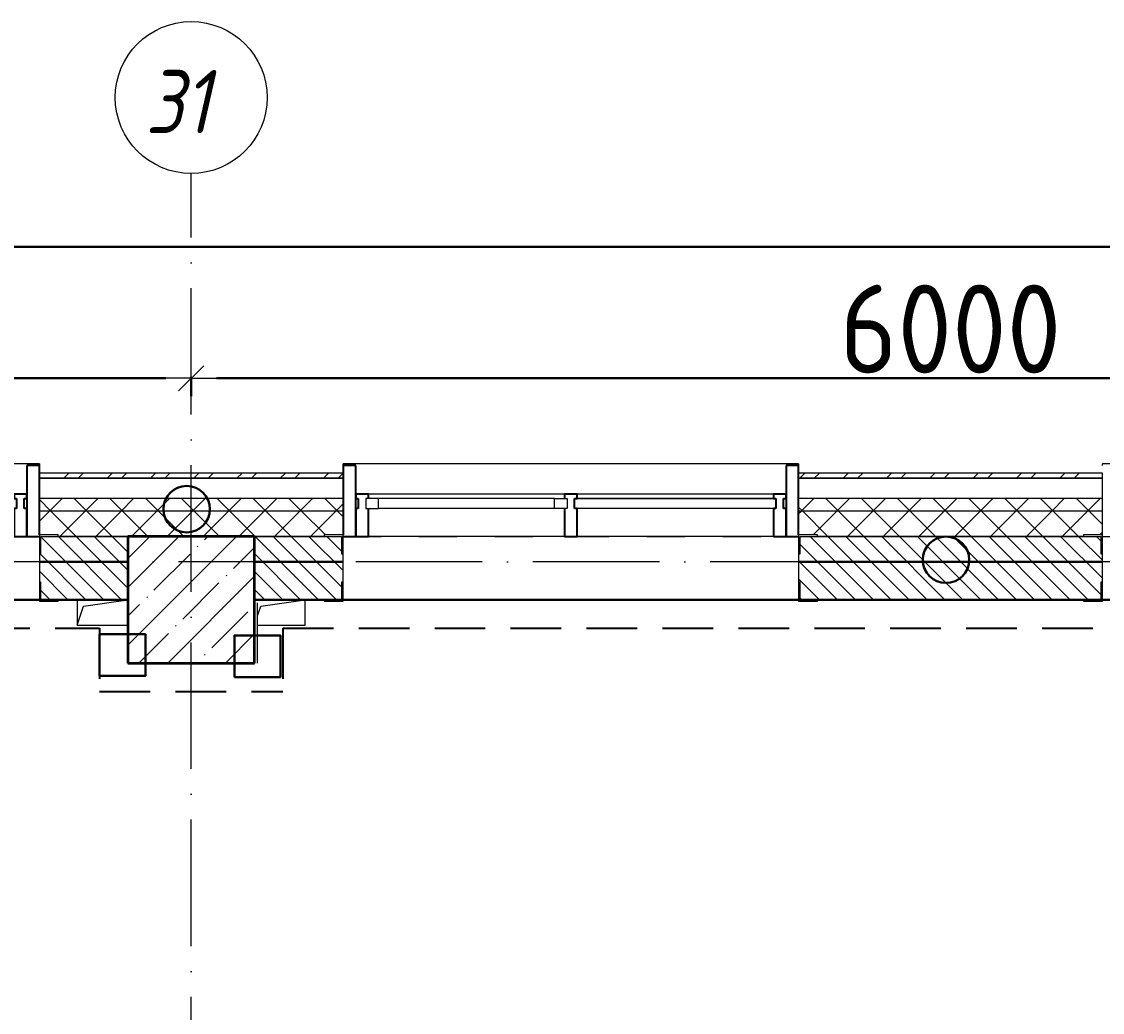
# Model space of a CAD drawing. Header units: millimetres. Extents: x -213536 to 1564669, y -45299 to 942238.
# Drawn here: x 476972 to 481242, y 434655 to 438570 of the extents above; entities that cross this region are included whole.
import ezdxf

# ---------------------------------------------------------------- set-up
doc = ezdxf.new("R2010")
doc.units = ezdxf.units.MM
for name, pattern in [('50_200_ШТРИХ_1Т_ш5_п1_п1_', [700, 500, -100, 0, -100]), ('Штрих короткий', [300, 150, -150]), ('Штриховая _2 мм - 1 мм_', [300, 200, -100])]:
    doc.linetypes.add(name, pattern=pattern)
for name, color, linetype, lineweight in [('0-1', 7, 'Continuous', 5), ('0-2', 7, 'Continuous', 9), ('2.1) ПГП окна 2.8 м', 5, 'Continuous', 30), ('3) ЖБ 4м', 3, 'Continuous', 30), ('3.1) ЖБ окна 1.2 м', 102, 'Continuous', 30), ('4) Метл уголки', 6, 'Continuous', 30), ('5) Швы', 2, 'Continuous', 30), ('Импосты витража', 7, 'Continuous', 9), ('Импосты витража-1', 7, 'Continuous', 25), ('Каркас_Импост', 7, 'Continuous', 13), ('Несущие колонны', 7, 'Continuous', 9), ('Несущие колонны-1', 7, 'Continuous', 35), ('Обобщенные модели', 7, 'Continuous', 9), ('Общие ребра', 7, 'Continuous', 9), ('Окна', 7, 'Continuous', 9), ('Оси', 7, 'Continuous', 9), ('Оси-1', 7, 'Continuous', 20), ('Оси-2', 7, '50_200_ШТРИХ_1Т_ш5_п1_п1_', 9), ('Остекление-1', 7, 'Continuous', 9), ('Перемычка-1', 7, 'Штрих короткий', 9), ('Размеры', 7, 'Continuous', 15), ('Стены', 7, 'Continuous', 9), ('Стены-1', 7, 'Continuous', 13), ('Штриховка разреза-1', 7, 'Continuous', 9)]:
    doc.layers.add(name, color=color, linetype=linetype, lineweight=lineweight)
doc.layers.add('Каркас_Импост-2', color=7, linetype='Continuous', lineweight=9, true_color=0xaaaaaa)
doc.layers.add('СТ-1_1', color=7, linetype='Штриховая _2 мм - 1 мм_', lineweight=90, true_color=0x888888)
doc.layers.get('0-2').off()
doc.styles.add('ISOCPEUR_I_1', font='isocpeui.ttf', dxfattribs={"width": 0.85, "height": 2.5})
doc.styles.add('СПДС', font='isocpeur.ttf', dxfattribs={"width": 0.9})
doc.dimstyles.new('Размера А3', dxfattribs={"dimtxt": 200, "dimasz": 100, "dimexe": 70, "dimexo": 100, "dimgap": 20, "dimtad": 1, "dimdec": 0, "dimrnd": 10, "dimzin": 0, "dimdsep": 46, "dimtxsty": 'СПДС', "dimblk": 'ARROWHEAD_6', "dimcen": 1, "dimclrd": 256, "dimclre": 256, "dimclrt": 256, "dimazin": 0, "dimtfac": 1, "dimtdec": 0, "dimtmove": 2, "dimatfit": 3, "dimfxl": 1, "dimtolj": 1, "dimtzin": 0, "dimarcsym": 0})
pattern_1 = [(45, (0, 0), (-70.71068, 70.71068), []), (135, (0, 0), (-70.71068, -70.71068), [])]
pattern_2 = [(135, (0, 0), (-35.35534, -35.35534), [])]

# ---------------------------------------------------------------- blocks, each defined once
blk = doc.blocks.new('Ось сетки - Круг_Ø6_00__ISO-2_5_0_9K_-16731441-АИ2_03_План отделки стен 3-го этажа _Часть 2_')
at = {"layer": 'Оси-1'}
blk.add_circle((0, 0), 3, dxfattribs=at)
blk = doc.blocks.new('ARROWHEAD_6')
at = {"color": 0, "linetype": 'Continuous'}
for p, q in [((-0.5, -0.5), (0.5, 0.5)), ((0, 0), (-1, 0))]:
    blk.add_line(p, q, dxfattribs=at)
blk = doc.blocks.new('*D4749')
at = {"layer": 'Defpoints', "color": 0, "transparency": 16777216}
for p in [(474642.1, 437266.4), (477642.1, 437266.4), (477642.1, 437160.4)]:
    blk.add_point(p, dxfattribs=at)
at = {"layer": 'Размеры', "lineweight": -2, "transparency": 16777216}
for p, q in [((474642.1, 437166.4), (474642.1, 437090.4)), ((477642.1, 437166.4), (477642.1, 437090.4)), ((474742.1, 437160.4), (477542.1, 437160.4))]:
    blk.add_line(p, q, dxfattribs=at)
at = {"layer": 'Размеры', "lineweight": -2, "transparency": 16777216, "xscale": 100, "yscale": 100, "zscale": 100, "rotation": 180}
blk.add_blockref('ARROWHEAD_6', (474642.1, 437160.4), dxfattribs=at)
at = {"layer": 'Размеры', "lineweight": -2, "transparency": 16777216, "xscale": 100, "yscale": 100, "zscale": 100}
blk.add_blockref('ARROWHEAD_6', (477642.1, 437160.4), dxfattribs=at)
at = {"layer": 'Размеры', "transparency": 16777216, "insert": (476142.1, 437355.4), "char_height": 350, "width": 2.488, "attachment_point": 5, "style": 'СПДС'}
blk.add_mtext('\\A1;3000', dxfattribs=at)
blk = doc.blocks.new('*D4750')
at = {"layer": 'Defpoints', "color": 0, "transparency": 16777216}
for p in [(477642.1, 437266.4), (483642.1, 437266.4), (483642.1, 437160.4)]:
    blk.add_point(p, dxfattribs=at)
at = {"layer": 'Размеры', "lineweight": -2, "transparency": 16777216}
for p, q in [((477642.1, 437166.4), (477642.1, 437090.4)), ((483642.1, 437166.4), (483642.1, 437090.4)), ((477742.1, 437160.4), (483542.1, 437160.4))]:
    blk.add_line(p, q, dxfattribs=at)
at = {"layer": 'Размеры', "lineweight": -2, "transparency": 16777216, "xscale": 100, "yscale": 100, "zscale": 100, "rotation": 180}
blk.add_blockref('ARROWHEAD_6', (477642.1, 437160.4), dxfattribs=at)
at = {"layer": 'Размеры', "lineweight": -2, "transparency": 16777216, "xscale": 100, "yscale": 100, "zscale": 100}
blk.add_blockref('ARROWHEAD_6', (483642.1, 437160.4), dxfattribs=at)
at = {"layer": 'Размеры', "transparency": 16777216, "insert": (480642.1, 437355.4), "char_height": 350, "width": 2.488, "attachment_point": 5, "style": 'СПДС'}
blk.add_mtext('\\A1;6000', dxfattribs=at)
blk = doc.blocks.new('*D4757')
at = {"layer": 'Defpoints', "color": 0, "transparency": 16777216}
for p in [(459092.1, 437785.9), (505192.1, 437679.8), (505192.1, 436700.1)]:
    blk.add_point(p, dxfattribs=at)
at = {"layer": 'Размеры', "lineweight": -2, "transparency": 16777216}
for p, q in [((505192.1, 436800.1), (505192.1, 437749.8)), ((459092.1, 437685.9), (459092.1, 437609.8)), ((459192.1, 437679.8), (505092.1, 437679.8))]:
    blk.add_line(p, q, dxfattribs=at)
at = {"layer": 'Размеры', "lineweight": -2, "transparency": 16777216, "xscale": 100, "yscale": 100, "zscale": 100, "rotation": 180}
blk.add_blockref('ARROWHEAD_6', (459092.1, 437679.8), dxfattribs=at)
at = {"layer": 'Размеры', "lineweight": -2, "transparency": 16777216, "xscale": 100, "yscale": 100, "zscale": 100}
blk.add_blockref('ARROWHEAD_6', (505192.1, 437679.8), dxfattribs=at)
at = {"layer": 'Размеры', "transparency": 16777216, "insert": (482142.1, 437874.8), "char_height": 350, "width": 2.997, "attachment_point": 5, "style": 'СПДС'}
blk.add_mtext('\\A1;46100', dxfattribs=at)
blk = doc.blocks.new('Проем_Дверь_Прямоугольный - 1800х2700h_оконные проемы-25805030-АИ2_03_План отделки стен 3-го этажа _Часть 2_')
at = {"layer": 'Перемычка-1'}
for p, q in [((900, 125), (-900, 125)), ((900, -125), (-900, -125))]:
    blk.add_line(p, q, dxfattribs=at)
blk = doc.blocks.new('Прямоугольный импост - Импост структурный с накладкой - 150мм-25651501-АИ2_03_План отделки стен 3-го этажа _Часть 2_')
at = {"layer": 'Импосты витража-1'}
for p, q in [((-25, 0), (-25, 17)), ((-25, 17), (25, 17)), ((-15, 0), (-25, 0)), ((-15, -40), (-15, 0)), ((25, 0), (15, 0)), ((15, 0), (15, -40)), ((25, 17), (25, 0)), ((-25, -150), (-25, -40)), ((-25, -40), (-15, -40)), ((15, -40), (25, -40)), ((25, -40), (25, -150)), ((25, -150), (-25, -150))]:
    blk.add_line(p, q, dxfattribs=at)
blk = doc.blocks.new('Прямоугольный импост - Откос НВФ_50х280 мм-25995273-АИ2_03_План отделки стен 3-го этажа _Часть 2_')
at = {"layer": 'Импосты витража-1'}
for p, q in [((0, 130), (-50, 130)), ((-50, 130), (-50, -150)), ((0, -144), (0, 130)), ((-50, -150), (0, -150))]:
    blk.add_line(p, q, dxfattribs=at)
blk = doc.blocks.new('PNS_Панель прямоугольная2 - Нр_Стекло - 40мм-26243474-АИ2_03_План отделки стен 3-го этажа _Часть 2_')
at = {"layer": 'Каркас_Импост'}
for p, q in [((-397.5, 0), (-397.5, 40)), ((-397.5, 40), (-347.5, 40)), ((-347.5, 40), (-347.5, 0)), ((397.5, 40), (347.5, 40)), ((347.5, 40), (347.5, 0)), ((397.5, 0), (397.5, 40)), ((-347.5, 0), (-397.5, 0)), ((347.5, 0), (397.5, 0))]:
    blk.add_line(p, q, dxfattribs=at)
at = {"layer": 'Каркас_Импост-2'}
for p, q in [((-347.5, 40), (347.5, 40)), ((-347.5, 0), (347.5, 0))]:
    blk.add_line(p, q, dxfattribs=at)
blk = doc.blocks.new('Прямоугольный импост - Импост структурный с накладкой - 150мм-25647633-АИ2_03_План отделки стен 3-го этажа _Часть 2_')
at = {"layer": 'Импосты витража-1'}
for p, q in [((-25, 0), (-25, 17)), ((-25, 17), (25, 17)), ((-15, 0), (-25, 0)), ((-15, -40), (-15, 0)), ((25, 17), (25, 0)), ((-25, -150), (-25, -40)), ((-25, -40), (-15, -40)), ((25, -40), (25, -150)), ((25, -150), (-25, -150))]:
    blk.add_line(p, q, dxfattribs=at)
blk = doc.blocks.new('Прямоугольный импост - Импост структурный с накладкой - 150мм-25647642-АИ2_03_План отделки стен 3-го этажа _Часть 2_')
at = {"layer": 'Импосты витража'}
for p, q in [((27275, -100), (28050, -100)), ((27275, -267), (28050, -267))]:
    blk.add_line(p, q, dxfattribs=at)
blk = doc.blocks.new('Прямоугольный импост - Импост структурный с накладкой - 150мм-V161-АИ2_03_План отделки стен 3-го этажа _Часть 2_')
at = {"layer": 'Импосты витража-1'}
for p, q in [((-25, 0), (-25, 17)), ((-25, 17), (25, 17)), ((25, 0), (15, 0)), ((15, 0), (15, -40)), ((25, 17), (25, 0)), ((-25, -150), (-25, -40)), ((15, -40), (25, -40)), ((25, -40), (25, -150)), ((25, -150), (-25, -150))]:
    blk.add_line(p, q, dxfattribs=at)
blk = doc.blocks.new('PNS_Панель прямоугольная1 - Нр_Стекло - 40мм-25259299-АИ2_03_План отделки стен 3-го этажа _Часть 2_')
at = {"layer": 'Остекление-1'}
for p, q in [((-387.5, 40), (387.5, 40)), ((-397.5, 0), (397.5, 0)), ((387.5, 0), (-387.5, 0))]:
    blk.add_line(p, q, dxfattribs=at)
blk = doc.blocks.new('Прямоугольный импост - Импост структурный с накладкой - 150мм-25647644-АИ2_03_План отделки стен 3-го этажа _Часть 2_')
at = {"layer": 'Импосты витража-1'}
for p, q in [((-25, 0), (-25, 17)), ((-25, 17), (25, 17)), ((-15, 0), (-25, 0)), ((-15, -40), (-15, 0)), ((25, 0), (15, 0)), ((15, 0), (15, -40)), ((25, 17), (25, 0)), ((-25, -150), (-25, -40)), ((-25, -40), (-15, -40)), ((15, -40), (25, -40)), ((25, -40), (25, -150)), ((25, -150), (-25, -150))]:
    blk.add_line(p, q, dxfattribs=at)
blk = doc.blocks.new('Прямоугольный импост - Откос НВФ_50х280 мм-V169-АИ2_03_План отделки стен 3-го этажа _Часть 2_')
at = {"layer": 'Импосты витража-1'}
for p, q in [((-50, 130), (0, 130)), ((-50, -150), (-50, 130)), ((0, 130), (0, -144)), ((0, -150), (-50, -150))]:
    blk.add_line(p, q, dxfattribs=at)
blk = doc.blocks.new('Прямоугольный импост - Откос НВФ_50х280 мм-25993838-АИ2_03_План отделки стен 3-го этажа _Часть 2_')
at = {"layer": 'Импосты витража-1'}
for p, q in [((0, 130), (-50, 130)), ((-50, 130), (-50, -150)), ((0, -144), (0, 130)), ((-50, -150), (0, -150))]:
    blk.add_line(p, q, dxfattribs=at)
blk = doc.blocks.new('Фахверк_СКБ_Уголок - 250_2700-27497298-АИ2_03_План отделки стен 3-го этажа _Часть 2_')
at = {"layer": 'Обобщенные модели'}
for p, q in [((200, 181), (125, 181)), ((125, 181), (125, 106)), ((131, 106), (131, 175)), ((131, 175), (200, 175)), ((200, 175), (200, 181)), ((125, 106), (131, 106)), ((131, -6), (125, -6)), ((125, -6), (125, -81)), ((131, -75), (131, -6)), ((125, -81), (200, -81)), ((200, -75), (131, -75)), ((200, -81), (200, -75))]:
    blk.add_line(p, q, dxfattribs=at)
blk = doc.blocks.new('AR_Отверстие прямоугольное _в плите_ - AR_Отверстие прямоугольное _в плите_-V228-АИ2_03_План отделки стен 3-го этажа _Часть 2_')
at = {"layer": 'Обобщенные модели'}
for p, q in [((-100, 50), (-100, -50)), ((-75, 25), (100, 50)), ((-100, -50), (-75, 25)), ((-100, -50), (100, -50))]:
    blk.add_line(p, q, dxfattribs=at)
blk = doc.blocks.new('AR_Отверстие прямоугольное _в плите_ - AR_Отверстие прямоугольное _в плите_-V229-АИ2_03_План отделки стен 3-го этажа _Часть 2_')
at = {"layer": 'Обобщенные модели'}
for p, q in [((-75, 25), (100, 50)), ((100, -50), (100, 50)), ((-88, -14), (-75, 25)), ((-88, -50), (100, -50))]:
    blk.add_line(p, q, dxfattribs=at)
blk = doc.blocks.new('Отлив_СКБ - Отлив витража_120_НВФ-31885687-АИ2_03_План отделки стен 3-го этажа _Часть 2_')
at = {"layer": 'Окна'}
for p, q in [((1750, -2), (50, -2)), ((0, -120), (0, -113)), ((0, -120), (1800, -120)), ((1800, -113), (1800, -120))]:
    blk.add_line(p, q, dxfattribs=at)
blk = doc.blocks.new('0125-Р-ОО-Ш2-АР-о_23_10_2024_rvt-1-АИ2_03_План отделки стен 3-го этажа _Часть 2_')
at = {"layer": 'Несущие колонны'}
h = blk.add_hatch(dxfattribs=at)
h.set_pattern_fill('FP_2', color=256, style=0, pattern_type=2)
h.set_pattern_definition([(45, (0, 0), (-114.04925, 114.04925), []), (45, (114.05, 0), (-114.04925, 114.04925), [201.612, -40.322, 3.353, -36.97])])
h.paths.add_polyline_path([(46700, 10800), (47200, 10800), (47200, 11300), (46700, 11300)], flags=0)
at = {"layer": 'Штриховка разреза-1'}
h = blk.add_hatch(dxfattribs=at)
h.set_pattern_fill('FP_80', color=256, style=0, pattern_type=2)
h.set_pattern_definition([(45, (0, 0), (-85.53659, 85.53659), []), (45, (57.02, 0), (-85.53659, 85.53659), [])])
h.paths.add_polyline_path([(74215, 11530), (74215, 11550), (70350, 11550), (70350, 11530), (72365.1, 11530)], flags=0)
h.paths.add_polyline_path([(62113.2, 11530), (62550, 11530), (62550, 11550), (61350, 11550), (61350, 11530)], flags=0)
h.paths.add_polyline_path([(59550, 11530), (59550, 11550), (58350, 11550), (58350, 11530), (59317.3, 11530)], flags=0)
h.paths.add_polyline_path([(55350, 11530), (56550, 11530), (56550, 11550), (55350, 11550)], flags=0)
h.paths.add_polyline_path([(52793.3, 11530), (53550, 11530), (53550, 11550), (52350, 11550), (52350, 11530)], flags=0)
h.paths.add_polyline_path([(50550, 11530), (50550, 11550), (49350, 11550), (49350, 11530), (49997.3, 11530)], flags=0)
h.paths.add_polyline_path([(47201.4, 11530), (47550, 11530), (47550, 11550), (46350, 11550), (46350, 11530)], flags=0)
h.paths.add_polyline_path([(43350, 11530), (44550, 11530), (44550, 11550), (43350, 11550)], flags=0)
h.paths.add_polyline_path([(40685, 11530), (41550, 11530), (41550, 11550), (40685, 11550)], flags=0)
h = blk.add_hatch(dxfattribs=at)
h.set_pattern_fill('FP_81', color=256, style=0, pattern_type=2)
h.set_pattern_definition(pattern_1)
h.paths.add_polyline_path([(76700, 11400), (76700, 11450), (70350, 11450), (70350, 11400), (76093.1, 11400)], flags=0)
h.paths.add_polyline_path([(62113.2, 11400), (62550, 11400), (62550, 11450), (61350, 11450), (61350, 11400)], flags=0)
h.paths.add_polyline_path([(59317.3, 11400), (59550, 11400), (59550, 11450), (58350, 11450), (58350, 11400), (58385.3, 11400)], flags=0)
h.paths.add_polyline_path([(55350, 11400), (56550, 11400), (56550, 11450), (55350, 11450)], flags=0)
h.paths.add_polyline_path([(53259.3, 11400), (53550, 11400), (53550, 11450), (52350, 11450), (52350, 11400), (52793.3, 11400)], flags=0)
h.paths.add_polyline_path([(50550, 11400), (50550, 11450), (49350, 11450), (49350, 11400), (49997.3, 11400)], flags=0)
h.paths.add_polyline_path([(44550, 11400), (44550, 11450), (43350, 11450), (43350, 11400), (44405.4, 11400)], flags=0)
h.paths.add_polyline_path([(46350, 11400), (47550, 11400), (47550, 11450), (46350, 11450)], flags=0)
h.paths.add_polyline_path([(40677.4, 11400), (41550, 11400), (41550, 11450), (40150, 11450), (40150, 11400)], flags=0)
h.paths.add_polyline_path([(37881.4, 11400), (38350, 11400), (38350, 11450), (37150, 11450), (37150, 11400)], flags=0)
h.paths.add_polyline_path([(35350, 11400), (35350, 11450), (34150, 11450), (34150, 11400), (35085.5, 11400)], flags=0)
h.paths.add_polyline_path([(32289.5, 11400), (32350, 11400), (32350, 11450), (31150, 11450), (31150, 11400), (31357.5, 11400)], flags=0)
h.paths.add_polyline_path([(29350, 11400), (29350, 11450), (26180, 11450), (26180, 11400), (28561.5, 11400)], flags=0)
h = blk.add_hatch(dxfattribs=at)
h.set_pattern_fill('FP_81', color=256, style=0, pattern_type=2)
h.set_pattern_definition(pattern_1)
h.paths.add_polyline_path([(76700, 11300), (76700, 11400), (70350, 11400), (70350, 11306), (70425, 11306), (70425, 11300), (76093.1, 11300)], flags=0)
h.paths.add_polyline_path([(62475, 11300), (62475, 11306), (62550, 11306), (62550, 11400), (61350, 11400), (61350, 11306), (61425, 11306), (61425, 11300), (62200, 11300)], flags=0)
h.paths.add_polyline_path([(59317.3, 11300), (59475, 11300), (59475, 11306), (59550, 11306), (59550, 11400), (58350, 11400), (58350, 11306), (58425, 11306), (58425, 11300)], flags=0)
h.paths.add_polyline_path([(56475, 11300), (56475, 11306), (56550, 11306), (56550, 11400), (55350, 11400), (55350, 11306), (55425, 11306), (55425, 11300), (56200, 11300)], flags=0)
h.paths.add_polyline_path([(52700, 11300), (53475, 11300), (53475, 11306), (53550, 11306), (53550, 11400), (52350, 11400), (52350, 11306), (52425, 11306), (52425, 11300)], flags=0)
h.paths.add_polyline_path([(50475, 11300), (50475, 11306), (50550, 11306), (50550, 11400), (49350, 11400), (49350, 11306), (49425, 11306), (49425, 11300), (49997.3, 11300)], flags=0)
h.paths.add_polyline_path([(47201.4, 11300), (47475, 11300), (47475, 11306), (47550, 11306), (47550, 11400), (46350, 11400), (46350, 11306), (46425, 11306), (46425, 11300), (47200, 11300)], flags=0)
h.paths.add_polyline_path([(43700, 11300), (44475, 11300), (44475, 11306), (44550, 11306), (44550, 11400), (43350, 11400), (43350, 11306), (43425, 11306), (43425, 11300), (43473.4, 11300)], flags=0)
h.paths.add_polyline_path([(40677.4, 11300), (41475, 11300), (41475, 11306), (41550, 11306), (41550, 11400), (40150, 11400), (40150, 11300), (40650, 11300)], flags=0)
h.paths.add_polyline_path([(38275, 11300), (38275, 11306), (38350, 11306), (38350, 11400), (37150, 11400), (37150, 11300), (37881.4, 11300)], flags=0)
h.paths.add_polyline_path([(35275, 11300), (35275, 11306), (35350, 11306), (35350, 11400), (34150, 11400), (34150, 11306), (34225, 11306), (34225, 11300), (35085.5, 11300)], flags=0)
h.paths.add_polyline_path([(31357.5, 11300), (32275, 11300), (32275, 11306), (32350, 11306), (32350, 11400), (31150, 11400), (31150, 11300)], flags=0)
h.paths.add_polyline_path([(28650, 11300), (29275, 11300), (29275, 11306), (29350, 11306), (29350, 11400), (26180, 11400), (26180, 11300), (28561.5, 11300)], flags=0)
h = blk.add_hatch(dxfattribs=at)
h.set_pattern_fill('FP_1', color=256, style=0, pattern_type=2)
h.set_pattern_definition(pattern_2)
h.paths.add_polyline_path([(46356, 11050), (46700, 11050), (46700, 11300), (46356, 11300), (46356, 11231), (46350, 11231), (46350, 11119), (46356, 11119), (46356, 11054.3)], flags=0)
h.paths.add_polyline_path([(44475, 11050), (44544, 11050), (44544, 11119), (44550, 11119), (44550, 11231), (44544, 11231), (44544, 11300), (44200, 11300), (44200, 11050), (44405.4, 11050)], flags=0)
h = blk.add_hatch(dxfattribs=at)
h.set_pattern_fill('FP_1', color=256, style=0, pattern_type=2)
h.set_pattern_definition(pattern_2)
h.paths.add_polyline_path([(52425, 11050), (52700, 11050), (52700, 11300), (52356, 11300), (52356, 11231), (52350, 11231), (52350, 11119), (52356, 11119), (52356, 11050)], flags=0)
h.paths.add_polyline_path([(50475, 11050), (50544, 11050), (50544, 11119), (50550, 11119), (50550, 11231), (50544, 11231), (50544, 11300), (49356, 11300), (49356, 11231), (49350, 11231), (49350, 11119), (49356, 11119), (49356, 11050), (49997.3, 11050)], flags=0)
h.paths.add_polyline_path([(47200, 11050), (47544, 11050), (47544, 11119), (47550, 11119), (47550, 11231), (47544, 11231), (47544, 11300), (47200, 11300)], flags=0)
at = {"layer": 'Несущие колонны-1'}
for p, q in [((47200, 11300), (46700, 11300)), ((46700, 11300), (46700, 10800)), ((47200, 10800), (47200, 11300)), ((46700, 10800), (47200, 10800))]:
    blk.add_line(p, q, dxfattribs=at)
at = {"layer": 'Общие ребра'}
for p, q in [((47550, 11450), (46350, 11450)), ((50550, 11450), (49350, 11450)), ((47550, 11400), (46350, 11400)), ((50550, 11400), (49350, 11400)), ((47200, 11300), (47475, 11300)), ((47475, 11300), (47200, 11300)), ((49425, 11300), (50475, 11300)), ((50475, 11300), (49425, 11300))]:
    blk.add_line(p, q, dxfattribs=at)
at = {"layer": 'Стены'}
for p, q in [((46350, 11050), (44550, 11050)), ((49350, 11050), (47550, 11050)), ((52350, 11050), (50550, 11050))]:
    blk.add_line(p, q, dxfattribs=at)
at = {"layer": 'Стены-1'}
for p, q in [((47550, 11550), (46350, 11550)), ((46350, 11550), (46350, 11530)), ((47550, 11530), (46350, 11530)), ((46350, 11530), (46350, 11306)), ((46350, 11530), (47550, 11530)), ((47550, 11530), (47550, 11550)), ((47550, 11306), (47550, 11530)), ((50550, 11550), (49350, 11550)), ((49350, 11550), (49350, 11530)), ((50550, 11530), (49350, 11530)), ((49350, 11530), (49350, 11306)), ((49350, 11530), (50550, 11530)), ((50550, 11530), (50550, 11550)), ((50550, 11306), (50550, 11530)), ((46425, 11300), (47200, 11300)), ((46700, 11300), (46425, 11300)), ((46700, 11050), (46700, 11300)), ((47200, 11300), (47200, 11050)), ((46350, 11231), (46350, 11119)), ((47550, 11119), (47550, 11231)), ((49350, 11231), (49350, 11119)), ((50550, 11119), (50550, 11231)), ((46425, 11050), (46700, 11050)), ((47200, 11050), (47475, 11050)), ((49425, 11050), (50475, 11050))]:
    blk.add_line(p, q, dxfattribs=at)
at = {"layer": '0-2', "rotation": 180}
for name, p in [('Отлив_СКБ - Отлив витража_120_НВФ-31885687-АИ2_03_План отделки стен 3-го этажа _Часть 2_', (46350, 11467)), ('Отлив_СКБ - Отлив витража_120_НВФ-31885687-АИ2_03_План отделки стен 3-го этажа _Часть 2_', (49350, 11467)), ('Отлив_СКБ - Отлив витража_120_НВФ-31885687-АИ2_03_План отделки стен 3-го этажа _Часть 2_', (52350, 11467)), ('PNS_Панель прямоугольная2 - Нр_Стекло - 40мм-26243474-АИ2_03_План отделки стен 3-го этажа _Часть 2_', (48037.5, 11450)), ('Прямоугольный импост - Импост структурный с накладкой - 150мм-25647642-АИ2_03_План отделки стен 3-го этажа _Часть 2_', (75700, 11200)), ('PNS_Панель прямоугольная1 - Нр_Стекло - 40мм-25259299-АИ2_03_План отделки стен 3-го этажа _Часть 2_', (48862.5, 11450)), ('Прямоугольный импост - Импост структурный с накладкой - 150мм-25647642-АИ2_03_План отделки стен 3-го этажа _Часть 2_', (76525, 11200)), ('Проем_Дверь_Прямоугольный - 1800х2700h_оконные проемы-25805030-АИ2_03_План отделки стен 3-го этажа _Часть 2_', (45450, 11175)), ('Фахверк_СКБ_Уголок - 250_2700-27497298-АИ2_03_План отделки стен 3-го этажа _Часть 2_', (47675, 11225)), ('Проем_Дверь_Прямоугольный - 1800х2700h_оконные проемы-25805030-АИ2_03_План отделки стен 3-го этажа _Часть 2_', (48450, 11175)), ('Фахверк_СКБ_Уголок - 250_2700-27497298-АИ2_03_План отделки стен 3-го этажа _Часть 2_', (50675, 11225)), ('Проем_Дверь_Прямоугольный - 1800х2700h_оконные проемы-25805030-АИ2_03_План отделки стен 3-го этажа _Часть 2_', (51450, 11175))]:
    blk.add_blockref(name, p, dxfattribs=at)
at = {"layer": '0-2'}
for name, p in [('Прямоугольный импост - Откос НВФ_50х280 мм-25995273-АИ2_03_План отделки стен 3-го этажа _Часть 2_', (46350, 11450)), ('Прямоугольный импост - Откос НВФ_50х280 мм-25993838-АИ2_03_План отделки стен 3-го этажа _Часть 2_', (49350, 11450)), ('Фахверк_СКБ_Уголок - 250_2700-27497298-АИ2_03_План отделки стен 3-го этажа _Часть 2_', (46225, 11125)), ('Фахверк_СКБ_Уголок - 250_2700-27497298-АИ2_03_План отделки стен 3-го этажа _Часть 2_', (49225, 11125)), ('AR_Отверстие прямоугольное _в плите_ - AR_Отверстие прямоугольное _в плите_-V228-АИ2_03_План отделки стен 3-го этажа _Часть 2_', (46600, 11000)), ('AR_Отверстие прямоугольное _в плите_ - AR_Отверстие прямоугольное _в плите_-V229-АИ2_03_План отделки стен 3-го этажа _Часть 2_', (47300, 11000))]:
    blk.add_blockref(name, p, dxfattribs=at)
at = {"layer": '0-2', "extrusion": (0, 0, -1)}
for name, p in [('Прямоугольный импост - Откос НВФ_50х280 мм-V169-АИ2_03_План отделки стен 3-го этажа _Часть 2_', (-47550, 11450)), ('Прямоугольный импост - Импост структурный с накладкой - 150мм-25651501-АИ2_03_План отделки стен 3-го этажа _Часть 2_', (-46275, 11450)), ('Прямоугольный импост - Импост структурный с накладкой - 150мм-V161-АИ2_03_План отделки стен 3-го этажа _Часть 2_', (-47625, 11450)), ('Прямоугольный импост - Импост структурный с накладкой - 150мм-25647633-АИ2_03_План отделки стен 3-го этажа _Часть 2_', (-48450, 11450)), ('Прямоугольный импост - Импост структурный с накладкой - 150мм-25647644-АИ2_03_План отделки стен 3-го этажа _Часть 2_', (-49275, 11450))]:
    blk.add_blockref(name, p, dxfattribs=at)
blk = doc.blocks.new('3этНиз')
at = {"layer": 'СТ-1_1', "lineweight": 25}
for p, q in [((475004.1, 436173.4), (477280.1, 436173.4)), ((477280.1, 436173.4), (477280.1, 435923.4)), ((478004.1, 436173.4), (478004.1, 435923.4)), ((478004.1, 436173.4), (483280.1, 436173.4)), ((477280.1, 435923.4), (478004.1, 435923.4))]:
    blk.add_line(p, q, dxfattribs=at)
at = {"layer": 'Стены-1'}
for p, q in [((477892.1, 436285.4), (477892.1, 436035.4)), ((477904.1, 436285.4), (477892.1, 436285.4)), ((477904.1, 436035.4), (477904.1, 436273.4))]:
    blk.add_line(p, q, dxfattribs=at)
at = {"layer": '0-1'}
blk.add_blockref('0125-Р-ОО-Ш2-АР-о_23_10_2024_rvt-1-АИ2_03_План отделки стен 3-го этажа _Часть 2_', (430692.1, 425235.4), dxfattribs=at)
blk = doc.blocks.new('Ось 3 этаж')
at = {"layer": 'Оси-2'}
for p, q in [((477642.1, 423014.8), (477642.1, 437970.1)), ((536900.4, 436435.4), (428373.3, 436435.4))]:
    blk.add_line(p, q, dxfattribs=at)
at = {"layer": 'Оси-1', "xscale": 99.99999999999993, "yscale": 99.99999999999993, "zscale": 99.99999999999993}
blk.add_blockref('Ось сетки - Круг_Ø6_00__ISO-2_5_0_9K_-16731441-АИ2_03_План отделки стен 3-го этажа _Часть 2_', (477642.1, 438270.1), dxfattribs=at)
at = {"layer": 'Оси', "insert": (477461, 438378.9), "char_height": 250, "width": 346.329, "attachment_point": 1, "style": 'ISOCPEUR_I_1'}
blk.add_mtext('31', dxfattribs=at)
at = {"layer": 'Размеры'}
for base, p1, p2, picture, middle in [((505192.1, 437679.8), (459092.1, 437785.9), (505192.1, 436700.1), '*D4757', (482142.1, 437874.8)), ((477642.1, 437160.4), (474642.1, 437266.4), (477642.1, 437266.4), '*D4749', (476142.1, 437355.4)), ((483642.1, 437160.4), (477642.1, 437266.4), (483642.1, 437266.4), '*D4750', (480642.1, 437355.4))]:
    dim = blk.add_linear_dim(base=base, p1=p1, p2=p2, dimstyle='Размера А3', override={"dimtxt": 350}, dxfattribs=at)
    dim.commit()
    dim.dimension.update_dxf_attribs({"geometry": picture, "text_midpoint": middle})

msp = doc.modelspace()

# ---------------------------------------------------------------- linework, layer by layer
at = {"layer": '2.1) ПГП окна 2.8 м'}
for points in [[(477042.1, 436435.4), (477392.1, 436435.4)], [(477892.1, 436435.4), (478242.1, 436435.4)], [(480042.1, 436435.4), (481242.1, 436435.4)]]:
    msp.add_lwpolyline(points, dxfattribs=at)
at = {"layer": '3) ЖБ 4м'}
msp.add_lwpolyline([(477392.1, 436285.4), (477392.1, 436035.4), (477892.1, 436035.4), (477892.1, 436285.4)], dxfattribs=at)
at = {"layer": '3.1) ЖБ окна 1.2 м'}
for points in [[(477392.1, 436285.4), (474892.1, 436285.4)], [(483392.1, 436285.4), (477892.1, 436285.4)]]:
    msp.add_lwpolyline(points, dxfattribs=at)
at = {"layer": '4) Метл уголки'}
for points in [[(477280.1, 435984.2), (477461.4, 435984.2), (477461.4, 436148.9), (477280.1, 436148.9)], [(477813.1, 435979.6), (477994.4, 435979.6), (477994.4, 436144.3), (477813.1, 436144.3)]]:
    msp.add_lwpolyline(points, close=True, dxfattribs=at)
at = {"layer": '5) Швы'}
for centre in [(477624.2, 436643.3), (480624.2, 436443.3)]:
    msp.add_circle(centre, 91.6, dxfattribs=at)

# ---------------------------------------------------------------- block references
at = {"color": 5, "lineweight": 30}
msp.add_blockref('Ось 3 этаж', (0, 0), dxfattribs=at)
at = {"layer": '3) ЖБ 4м'}
msp.add_blockref('3этНиз', (0, 0), dxfattribs=at)

doc.saveas('drawing.dxf')
